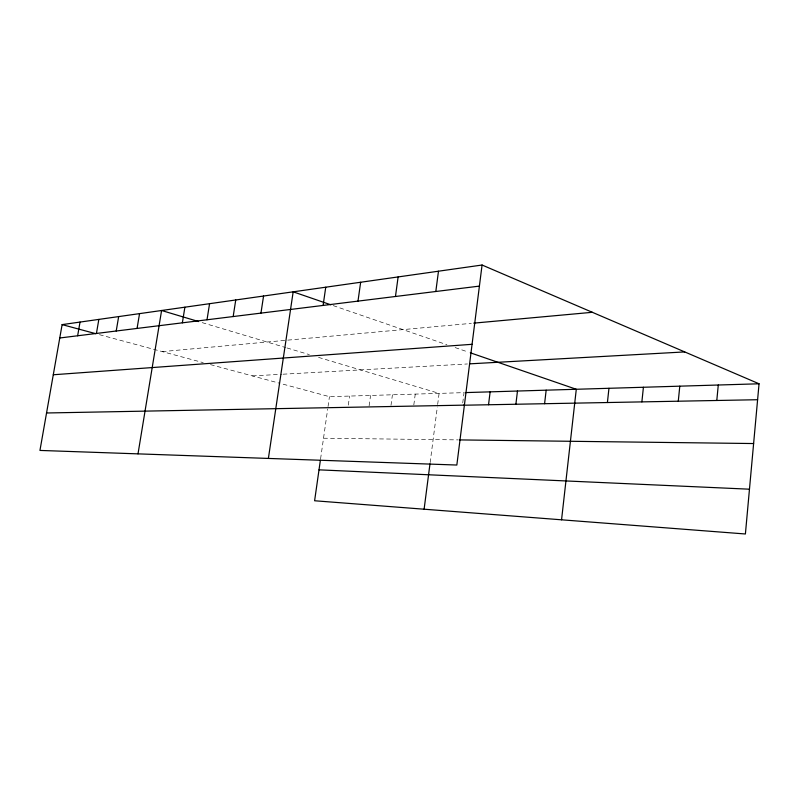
<?xml version="1.0" encoding="UTF-8"?>
<svg xmlns="http://www.w3.org/2000/svg" width="799" height="799" viewBox="0 0 799 799"><rect width="100%" height="100%" fill="white"/><g stroke="black" fill="none" stroke-linecap="round" stroke-linejoin="round"><path stroke-width="0.6" stroke-dasharray="4 3" d="M462.731 402.956L464.029 392.639L329.448 396.674L280.279 383.42M430.142 462.631L437.343 406.921M437.662 404.474L439.1 393.388L317.732 357.143M413.812 404.953L415.25 394.097M390.991 405.403L392.429 394.786M369.118 405.842L370.556 395.445M348.314 405.123L349.582 396.064M320.579 458.896L327.69 408.978M328.039 406.531L329.448 396.674M162.257 351.61L286.561 340.244M287.78 340.134L471.34 323.355M252.384 375.9L281.817 374.272M283.026 374.202L467.495 363.964M323.525 438.222L458.057 439.889M99.436 334.671L203.246 362.656M210.447 364.594L279.111 383.111M202.137 322.616L285.802 347.605M286.971 347.955L309.373 354.636M333.173 305.598L446.941 344.749M455.13 347.575L468.004 351.999"/><path stroke-width="1.2" d="M482.067 265.018L456.838 465.038L39.95 450.426L62.122 324.614L482.067 265.018L759.05 383.79L745.397 533.982L314.606 500.763L320.399 460.114M716.793 400.479L718.281 385.018M678.281 401.198L679.789 386.167M641.877 401.887L643.415 387.255M607.41 402.526L608.958 388.294M561.557 519.799L576.289 389.273L470.301 352.788M544.588 403.705L546.166 390.172M515.894 404.244L517.472 391.031M488.539 404.753L490.127 391.86M424.109 509.203L429.982 463.849M435.815 291.505L438.481 271.211M395.465 296.489L398.122 276.933M357.992 301.123L360.649 282.257M323.106 305.438L325.742 287.211M268.384 458.436L293.173 291.825L330.816 304.789M260.953 313.118L263.56 296.029M233.168 316.554L235.745 299.975M207.011 319.79L209.568 303.69M182.362 322.836L184.889 307.196M138.007 453.862L161.588 310.501L198.621 321.568M137.068 328.429L139.545 313.627M116.215 331.016L118.661 316.594M96.429 333.463L98.846 319.41M77.643 335.78L80.03 322.077M59.765 337.987L479.4 286.112M473.767 323.136L592.329 312.299M53.283 374.761L472.059 344.309M469.922 363.835L684.713 351.92M465.278 392.599L759.05 383.79M46.552 412.983L464.389 405.133M463.68 405.223L757.602 399.72M459.305 439.909L753.617 443.545M319.021 469.842L749.472 489.198M62.122 324.614L95.85 333.702"/></g></svg>
